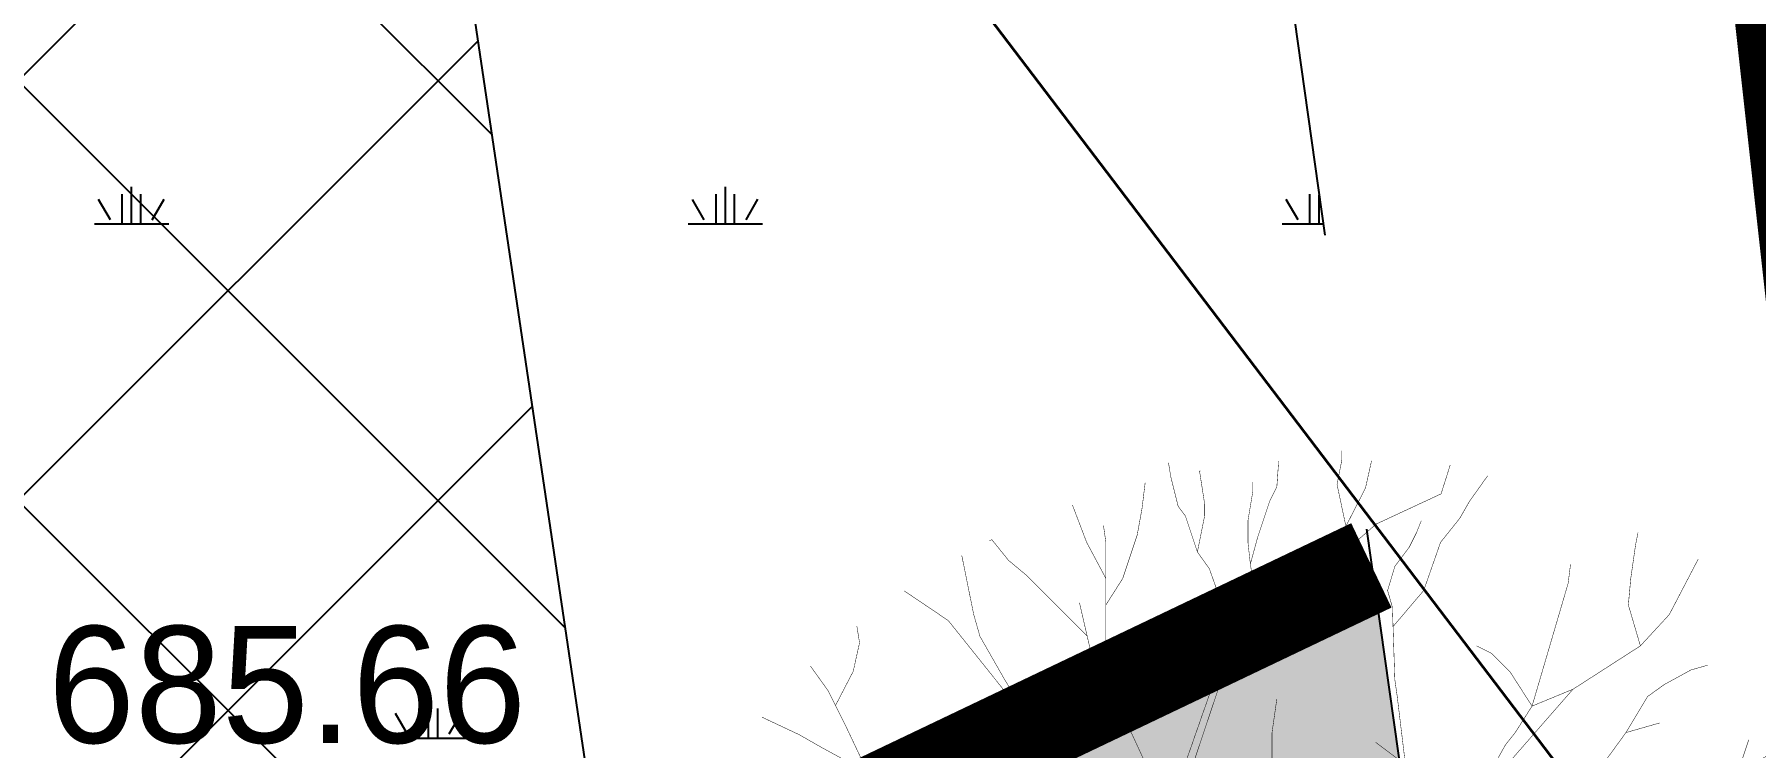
# Model space of a CAD drawing. Extents: x 350769 to 354978, y 6304672 to 6307963.
# Drawn here: x 352708.781 to 352710.622, y 6306040.878 to 6306041.641 of the extents above; entities that cross this region are included whole.
import ezdxf
from ezdxf import colors
from ezdxf.entities.mleader import LeaderData, LeaderLine
from ezdxf.math import Vec2, Vec3

# ---------------------------------------------------------------- set-up
doc = ezdxf.new("R2010")
doc.units = 0
for name, pattern in [('1-1', [2, 1, -1]), ('CONTINUOS', [0]), ('DASHED', [19.049999999999997, 12.7, -6.35]), ('HIDDEN', [9.524999999999999, 6.35, -3.175])]:
    doc.linetypes.add(name, pattern=pattern)
doc.layers.get('0').update_dxf_attribs({"linetype": 'CONTINUOUS'})
for name, color, linetype in [('00-S2_ALL AREA APORTANTES', 150, 'CONTINUOUS'), ('00_Demarc_Proyectado', 150, 'CONTINUOUS'), ('00_Demarcacion Proyectada', 150, 'CONTINUOUS'), ('01_Dem Ext_Vereda HC', 1, 'CONTINUOUS'), ('03_Pav ext_HCV', 34, 'CONTINUOUS'), ('03_S2_Pav ext_Borde vereda', 7, 'CONTINUOUS'), ('03_S3_Pav ext_Cota', 2, 'CONTINUOUS'), ('1-ARBOLES COPA', 3, 'CONTINUOUS'), ('2-ACHURADO PAVIMENTO HORMIGON 3', 8, 'CONTINUOUS'), ('LE_proyección abajo', 4, 'HIDDEN'), ('Lot_ARBOL', 252, 'CONTINUOUS'), ('Lot_ET1_ 8-DEM EXT DEMARCACION CICLOVIA', 210, 'CONTINUOUS'), ('V-NODE-TEXT DIC 2012', 31, 'CONTINUOUS')]:
    doc.layers.add(name, color=color, linetype=linetype)
doc.layers.add('0_ASD_TOPOGRAFIA_ELEMENTOS', color=7, linetype='CONTINUOS', lineweight=5, true_color=0xbdbdbd)
doc.styles.add('ROMANS', font='romans.shx', dxfattribs={"width": 0.65})

# ---------------------------------------------------------------- blocks, each defined once
blk = doc.blocks.new('Lot_Arbol-Existente')
at = {"const_width": 0.001}
for points in [[(-0.1955118868893351, 1.349056812529852), (-0.2133289901942135, 1.417583720541643), (-0.2472340806564262, 1.478581794343427), (-0.2540150891235271, 1.512469617012584), (-0.2472340806564262, 1.546357422175333), (-0.2268910311919399, 1.587022798874386), (-0.2286092548686156, 1.627573649325086)], [(0.211671968951805, 0.9194971867818822), (0.1867509906307987, 0.9973747929702768), (0.1392838832346115, 1.065150438309047), (0.1257218422368851, 1.1058158150081), (0.07825473484081158, 1.207479265509392), (0.02400659491399892, 1.295587590444029), (-0.02346053654582647, 1.343030521172977), (-0.0641466354751401, 1.404028594974989), (-0.09127069340661365, 1.458249097240696), (-0.1455188333334263, 1.526024742579011), (-0.1540232859114212, 1.635364195226202)], [(-0.03179953103017397, 1.355532643872721), (0.02400659491399892, 1.465026668776773), (0.05113065284569984, 1.546357422175333), (0.05113065284569984, 1.60735549597689), (0.05072531944847469, 1.639039569650777), (0.05072531944847469, 1.639039569650777)], [(0.2888871749830741, 1.207853578948061), (0.2342181220905104, 1.349808092709509), (0.2274370895597713, 1.41080616651152), (0.2003130316282977, 1.492136919909854), (0.1664079411661987, 1.526024742579011), (0.1257218422368851, 1.600577924440813), (0.111654218360286, 1.635141748210344)], [(0.2172666066581996, 1.441302084154358), (0.2613421800220976, 1.505692045476053), (0.3020282789514113, 1.553134993711637), (0.3338471162153382, 1.601131367505559), (0.3259162107709699, 1.589168180445085)], [(0.2937618723484547, 1.035832540454066), (0.3020282789514113, 1.119370940574299), (0.2884662620172094, 1.200701693972633), (0.2952472704840829, 1.315920270040351), (0.329152360946523, 1.444693971674269), (0.3562764188782239, 1.492136919909854), (0.3766194683425965, 1.539579868145438), (0.3775464195591667, 1.590671980942716)], [(0.002993332574078522, 0.02840653275893601), (-0.07251775118004389, 0.1793518062722796), (-0.1791216638526976, 0.4057697077896592), (-0.2413072494989592, 0.5300775656778569), (-0.2679582216514973, 0.7342976354291295), (-0.2901673851645228, 0.9917925014181037), (-0.2990510265063904, 1.071704713281633), (-0.4545150507809694, 1.351397411036487), (-0.5078169950852498, 1.431309605392926), (-0.5167006604905282, 1.533419649022107), (-0.4811660229332801, 1.573375746200327)], [(0.3044704462522532, 1.35095048138237), (0.4037435503374809, 1.390473469408562), (0.4037435503374809, 1.390473469408562), (0.4715537071987228, 1.465026668776773), (0.5122398061279227, 1.471804222806895), (0.5122398061279227, 1.471804222806895), (0.5529259050572364, 1.492136919909854), (0.592589044495412, 1.519771912238411)], [(-0.02254061811936481, 0.01562637144161272), (-0.1490933020016882, 0.26860285640646), (-0.2615846059741216, 0.5356335973438036), (-0.2897074139197002, 0.7886100823086508), (-0.3178302459286897, 1.0696950792194), (-0.4584443578468154, 1.336725820156971), (-0.6974883457015721, 1.491322565831751)], [(-0.3058045502064033, 0.9494994088868225), (-0.2268910311919399, 1.024485044103358), (-0.2133289901942135, 1.248144642208217), (-0.1929859407296135, 1.363363218275708), (-0.1590808743309253, 1.444693971674269), (-0.1455188333334263, 1.478581794343427)], [(0.5346678513807319, 1.001023276501883), (0.5800499870521207, 1.099038243471568), (0.6071740449839353, 1.173591442840006), (0.6478601439131353, 1.295587590444029), (0.6953272753726196, 1.336252967143082), (0.7088892923069352, 1.404028594974989), (0.7421956015356272, 1.449508104387405)], [(-0.8439635717239753, 0.9702645418376505), (-0.8439635717239753, 1.017707490073462), (-0.8575256127217017, 1.051595312742847), (-0.8643066211885753, 1.078705563875246), (-0.8846496706532889, 1.139703620170621), (-0.9049927201175478, 1.207479265509392), (-0.9388978105798742, 1.302365144473924), (-0.9672078718012926, 1.337913061062864)], [(-0.763633560537869, 1.124584312140996), (-0.7964964643275607, 1.200701693972633), (-0.8100584812616489, 1.221034391075364), (-0.823620522259148, 1.248144642208217), (-0.8439635717239753, 1.309142716010228), (-0.8643066211885753, 1.349808092709509), (-0.8643066211885753, 1.349808092709509)], [(-0.3831619924715142, 1.193762176384325), (-0.5252557887571356, 1.193924139942965), (-0.565941887686563, 1.23458951664179), (-0.6676571350094491, 1.268477321804539), (-0.7015622254717755, 1.288810018907498)], [(0.1418947103894652, 0.6793458611666665), (0.3155903199487966, 0.8076030350412111), (0.4783347156657101, 0.9634869878077552), (0.6003930365168344, 1.044817741206089), (0.654641176443647, 1.126148494604422), (0.715670324837447, 1.207479265509392), (0.7699184647641459, 1.248144642208217)], [(0.6978310462872059, 0.5939935033891288), (0.7427943827690342, 0.7059395845401468), (0.8173855721603331, 0.9838196674040773), (0.8512906626224321, 1.07192799233917), (0.8851957290213477, 1.166813888809884), (0.8987577700189604, 1.23458951664179)], [(0.8511690531524891, 0.7893944697668758), (0.8784147205542467, 0.8686010913365863), (0.9123198110164594, 0.9431542907050243), (0.9462249014782174, 1.031262615639889), (0.986911000407872, 1.1058158150081), (1.014035058339573, 1.153258745737276), (1.052239749863588, 1.234513351569831), (1.048880878701652, 1.227369628079032)], [(-0.6771002580575214, 0.7110603853575412), (-0.7157152401935036, 0.7232483802531533), (-0.7422483244008617, 0.83471328617361), (-0.75581034133495, 0.9160440395723981), (-0.8439635717239753, 0.9702645418376505), (-0.9253357695824889, 1.010929918536931), (-1.0473940904335, 1.078705563875246), (-1.108423238827299, 1.173591442840006), (-1.108423238827299, 1.173591442840006), (-1.131677734767322, 1.203335580887369)], [(-0.2929811000193467, 0.8213302595247569), (-0.369292377444026, 0.8143805890711064), (-0.4235405173708386, 0.8753786628731177), (-0.471007648830664, 0.9431542907050243), (-0.5455988382217356, 0.9973747929702768), (-0.6269710360801355, 1.058372866772743), (-0.6812191760070618, 1.1058158150081), (-0.7219052749362618, 1.119370940574299), (-0.7761534148630744, 1.126148494604422), (-0.8812601981126136, 1.129540382981986), (-0.9728029010419732, 1.153258745737276)], [(0.09074902653458139, 0.7872141133070727), (0.1664079411661987, 0.8686010913365863), (0.274904221019824, 0.9905972389406088), (0.308809311481582, 1.07192799233917), (0.3630574273452112, 1.132926066140953), (0.3766194683425965, 1.160036317273807)], [(0.9376605850122814, 1.00900673701608), (1.027597099336845, 1.051595312742847), (1.108969297195358, 1.092260689441673), (1.160778540082788, 1.129445961662441)], [(1.027597099336845, 1.051595312742847), (1.076430364215184, 1.075999509310805), (1.149655396124672, 1.038040169669785), (1.210684544518472, 1.024485044103358), (1.246804399314897, 1.030319200056738), (1.23605207783578, 1.028582462167378)], [(-1.052626344870077, 0.8330379876342704), (-1.094861197829573, 0.8618235373066909), (-1.149109337756386, 0.9499318622413284), (-1.176233395688087, 0.9702645418376505), (-1.2169194946174, 0.9973747929702768), (-1.290624172235994, 1.031895238182642)], [(1.04131684061656, 0.6613337535177379), (1.258151675978183, 0.83471328617361), (1.321533340730866, 0.9290285297863647), (1.32165760402313, 0.9288456492254227)], [(-0.2542119007041492, 0.5181323427457301), (-0.3353873110453378, 0.5297229346706445), (-0.4438835668353249, 0.563610739833166), (-0.5184747562267376, 0.617831259605282), (-0.5727228961534365, 0.6584966363045623), (-0.6608761265424619, 0.7059395845401468), (-0.7897154317971626, 0.7466049612391998), (-0.9185547611152742, 0.8076030350412111), (-1.013488999971173, 0.8279357146375332), (-1.169452387220872, 0.8482684117402641), (-1.325415774470912, 0.8889337884395445), (-1.375625986985369, 0.9156254238237125)], [(-0.05102854095741804, 0.1363952685906042), (0.0172255864466706, 0.2857306569694629), (0.07147370231007244, 0.4822799864348326), (0.1460648917015988, 0.6720517618709891), (0.09181675177489979, 0.766937640835522), (0.08503574330779884, 0.8957113424694398)], [(0.3209002407515982, 0.253314671705084), (0.3562764188782239, 0.3128409081020891), (0.4444296492670219, 0.441614609736007), (0.5393638881229208, 0.5026126835380182), (0.6207360859813207, 0.5500556142669666), (0.6953272753726196, 0.5907210084726557), (0.7834804816982341, 0.7059395845401468), (0.8309476131579459, 0.766937640835522), (0.8919767615516321, 0.83471328617361), (0.9462249014782174, 0.8889337884395445)], [(0.6986954857846968, 0.5961457149842317), (0.7834804816982341, 0.6110536880687505), (0.8648526795564067, 0.617831259605282), (0.9394438689480467, 0.6313863851719361), (1.054721157268659, 0.6652741903344577), (1.129312346659844, 0.7127171385700422), (1.22424658551563, 0.766937640835522), (1.271713716975682, 0.7804927664019488), (1.39744200009261, 0.8058716964540054)], [(-0.8418941646982603, 0.7713086151406969), (-1.020270008438274, 0.7398273897028957), (-1.020270008438274, 0.7398273897028957), (-1.135547296759114, 0.7194947101065736), (-1.244043576612512, 0.726272264136469), (-1.305072725006085, 0.733049835672773), (-1.393225931331585, 0.733049835672773), (-1.427131021793798, 0.7398273897028957), (-1.474058923262874, 0.7463335080988145)], [(1.225490133904714, 0.53788660449095), (1.27849472544267, 0.5907210084726557), (1.353085914834082, 0.6652741903344577), (1.386990981232771, 0.7059395845401468), (1.431326139217617, 0.7416496228863707), (1.428605281543128, 0.7470728066780339)], [(-1.204359099495036, 0.7237932511400231), (-1.264386626076771, 0.6991620130036154), (-1.345758823935284, 0.6720517618709891), (-1.427131021793798, 0.6517190647682582), (-1.517533620335598, 0.6526775727220411), (-1.549189342645036, 0.6381639392016041)], [(-0.4769506887646457, 0.5876473124233144), (-0.5591608551560512, 0.5771658829064563), (-0.7015622254717755, 0.5703883113699248), (-0.7015622254717755, 0.5703883113699248), (-0.8846496706532889, 0.5500556142669666), (-0.9117737526480596, 0.563610739833166), (-1.020270008438274, 0.5500556142669666), (-1.142328305225988, 0.5365004887005398), (-1.305072725006085, 0.4890575579715915), (-1.305072725006085, 0.4890575579715915), (-1.427131021793798, 0.5093902375679136), (-1.53562730164731, 0.5093902375679136)], [(0.8632888735777442, 0.3592199283032187), (0.9465139987599969, 0.4101698668071094), (1.013483116909129, 0.4410629420508485), (1.12166399822172, 0.4977002641708168), (1.162875761385408, 0.5234444935406373), (1.296813973620146, 0.554337568784149)], [(1.348328683590694, 0.4977002641708168), (1.425600748546344, 0.5388910311626205), (1.505312823877262, 0.5692527522321598)], [(-1.108836299300492, 0.5402199273439692), (-1.170969908233133, 0.5281509453534454), (-1.188932759135355, 0.5229144506572538), (-1.223700527147798, 0.4755024324049373), (-1.264386626076771, 0.441614609736007), (-1.332196782937899, 0.414504358602926), (-1.380314250095807, 0.3838154380587184), (-1.427131021793798, 0.3602838563376736), (-1.467817120723225, 0.3196184621319844)], [(-1.381506530797651, 0.3840321059356029), (-1.447474071258284, 0.4280594841695802), (-1.494941202718337, 0.4551697353022064), (-1.51528425218271, 0.4755024324049373), (-1.542408310114411, 0.4822799864348326), (-1.575880189845861, 0.4930931081228209)], [(1.091245638475812, 0.4817749507660665), (1.183481630935717, 0.4977002641708168), (1.353480144962418, 0.4977002641708168), (1.425600748546344, 0.4977002641708168), (1.461661026275351, 0.5028491100449628)], [(1.291662512248422, 0.4977002641708168), (1.348328683590694, 0.4616583430531591), (1.441055156724929, 0.4307652503030113), (1.497721328067428, 0.4204675585549467), (1.553008407569791, 0.4137263304694443)], [(-0.2059762502179865, -0.004213197504213895), (-0.3625113689770387, 0.05529350483425333), (-0.4913506982950366, 0.08240375596687954), (-0.6947811929412637, 0.1162915786362646), (-0.769372382332449, 0.1162915786362646), (-0.8778686621859606, 0.1298467042029188), (-0.9388978105798742, 0.1366242582323594), (-0.9660218685116888, 0.1705120809017444), (-1.027051016905489, 0.2315101547037557), (-1.155890346223373, 0.2925082109993582), (-1.264386626076771, 0.3467287307712468), (-1.325415774470912, 0.3738389819041004), (-1.400006963861983, 0.3873941074705272), (-1.53562730164731, 0.3873941074705272), (-1.598225250068708, 0.4131892600098581)], [(0.002993332574078522, 0.02840653275893601), (0.1876314932634386, 0.1201138100825574), (0.3234095423504186, 0.2558226950886819), (0.5788015555503989, 0.3624511022355819), (0.8632888735777442, 0.3592199283032187), (1.241527691949045, 0.2267422172296847), (1.383771350962434, 0.02317888972038418), (1.542179046823662, -0.0576002134994269), (1.60036965647771, -0.07052487421606202)], [(0.02525976815331887, 0.002912693252710596), (0.2037955541741212, 0.1071891493661496), (0.3331079692717367, 0.2396668604396837), (0.572335921560807, 0.3462952850929923), (0.8471248126668343, 0.3462952850929923), (1.231829265027841, 0.2170487129387766), (1.374072924041343, 0.02317888972038418), (1.46459160739073, -0.08021836100078872), (1.529247826970959, -0.2191584024326403), (1.590671205493322, -0.238545393507593)], [(1.234475662624845, 0.229212182388892), (1.368934577204413, 0.2762998565779071), (1.404994854932852, 0.3020440859477276), (1.48226691988873, 0.3277883328239568), (1.502872789438925, 0.34323487044594), (1.565848430338974, 0.3589316881273135), (1.595599262573273, 0.3638302539416145)], [(1.404994854932852, 0.3020440859477276), (1.48226691988873, 0.2865975483257444), (1.508024250810649, 0.2865975483257444), (1.577908429458034, 0.2974084784618753), (1.578215881759775, 0.2956566159195972)], [(0.4829925232955929, 0.1392771750413431), (0.5859111011563982, 0.1784717849727713), (0.6889404970339683, 0.1990671684689005), (0.7713640233616843, 0.2145137060906563), (0.8589390110605564, 0.219662551964575)], [(0.6889404970339683, 0.1990671684689005), (0.8434846028821994, 0.157876383970688), (0.925908129209688, 0.1424298463487048), (1.018634602344036, 0.1424298463487048), (1.090755181864779, 0.1321321546008676)], [(1.280404341182816, 0.1711062744025185), (1.312268405861914, 0.1784717849727713), (1.379237499947635, 0.1887694767210633), (1.425600748546344, 0.1939183225945271), (1.47196397308187, 0.1939183225945271), (1.533781605795866, 0.1836206308469173), (1.554387499409358, 0.1836206308469173)], [(1.379237499947635, 0.1887694767210633), (1.435903671289907, 0.17332293909908), (1.513175736245785, 0.1475786922228508), (1.544084552602726, 0.1321321546008676), (1.598616516627885, 0.1282667469110947)], [(-0.8559865728806244, 0.01935774212597607), (-0.9108234662536461, 0.03970971554190328), (-0.9272086213733246, 0.05335706582764033), (-0.9545171971971058, 0.06700439860696861), (-0.9982109522035216, 0.07792226132937685), (-1.033712093555323, 0.09156961161534127), (-1.061020693442515, 0.1079464144520443), (-1.172985900039976, 0.1679947031905158)], [(0.259795885744893, 0.1645602512842288), (0.354094930352403, 0.17332293909908), (0.4262155098730318, 0.1424298463487048), (0.5189419830073803, 0.1372810004745588), (0.6013655093347552, 0.1475786922228508), (0.6786375502273359, 0.1475786922228508)], [(-0.9329429231652284, 0.1359629419230259), (-1.094861197829573, 0.1230691326661599), (-1.223700527147798, 0.1366242582323594), (-1.311853733473185, 0.1162915786362646), (-1.447474071258284, 0.08240375596687954), (-1.481379161720611, 0.08918130999700224), (-1.569532392109295, 0.08918130999700224), (-1.664466606902124, 0.09595888153330634), (-1.664466606902124, 0.09595888153330634)], [(-1.223700527147798, 0.1366242582323594), (-1.230481535615013, 0.08240375596687954), (-1.271167634544099, 0.06207105886414865), (-1.311853733473185, 0.02818325370139974), (-1.386444922864712, -0.01925969453418475), (-1.406787972329312, -0.03959239163691564), (-1.454255103788796, -0.1344782706014485), (-1.501722211185211, -0.1819212188370329), (-1.562751359579124, -0.2090314699701139), (-1.650904589968036, -0.256474418205471)], [(-1.434709055640724, 0.08559338513828152), (-1.562751359579124, 0.007850556598896219), (-1.647362166231346, -0.01253826099400612), (-1.644288509056537, -0.01179759632077548)], [(-0.5584284968381326, 0.09357769793678017), (-0.5862849371511629, 0.06884863040068012), (-0.6337520445472364, 0.04851593329772186), (-0.7083432339386491, 0.02140568216532301), (-0.73546729187035, 0.007850556598896219), (-0.8439635717239753, -0.02603726607048884), (-0.8439635717239753, -0.02603726607048884)], [(-0.5336269142617311, -0.04020188797539959), (-0.5640044257573891, -0.01760910313964814), (-0.6213524566439901, 0.01787397259067802), (-0.6466766989366306, 0.04381845321790934), (-0.6615930279955364, 0.03839709675389713), (-0.6950856426502696, 0.06700439860696861), (-0.7278559528893993, 0.07519280877863821)], [(0.7971213783466737, -0.07897054373756873), (0.8177272478969826, -0.001737855628334728), (0.8434846028821994, 0.01885752786733974), (0.9207566678380772, 0.05489946649186095), (0.9619684310018783, 0.07549484998730804)], [(-0.6666340867598137, 0.03656491831338826), (-0.7305868080654818, 0.03425079293378985), (-0.8179742699519466, 0.02606238276234762), (-0.8643988801343312, 0.01787397259067802), (-0.9490554868449408, -0.001232300302945077), (-0.9599789316123406, -0.006691222911058503), (-1.047366393498805, -0.01487963308250073), (-1.153869889744215, -0.03944484609064602)], [(-0.02254061811936481, 0.01562637144161272), (-0.5319973814304149, -0.03947416963023898), (-0.8124108196877842, -0.1647014736599886), (-0.9138369697293456, -0.3137815950040022), (-1.051060553350453, -0.5284569683390146), (-1.253912853433576, -0.689463507093933), (-1.41500142485927, -0.8206540110757032)], [(0.02525976815331887, 0.002912693252710596), (0.1062213475238423, -0.02949828982468716), (0.1988184707416849, -0.07136612833119216), (0.2640929529571849, -0.1037318784572108)], [(0.1325402453381912, -0.0636429668998062), (0.2150052326825289, -0.006886701502480719), (0.2716714040250281, 0.008559836119502506), (0.3643978771591492, 0.02400637374148573), (0.4159125871298102, 0.02915521961517697), (0.436518456679778, 0.02915521961517697)], [(0.2716714040250281, 0.008559836119502506), (0.4004581789512258, 0.003410990245356516), (0.4983360893937743, -0.01203554737617196), (0.5292449298140127, -0.01203554737617196)], [(1.459837851839893, -0.01561078961003659), (1.549236013974223, 0.003410990245356516), (1.602367755393743, -0.006980871094583563), (1.62135661755849, -0.006886701502480719)], [(0.01762193415152069, -0.02359086007777478), (-0.2764302591143633, -0.03785796117995233), (-0.5133849211358665, -0.06068532994595444), (-0.7903078237461614, -0.1748221912828285), (-1.041536874594499, -0.5457669774978058), (-1.232813540496295, -0.6969983087030869), (-1.261362294087007, -0.8282557053676101), (-1.227103784965379, -0.9138583469934929), (-1.261362294087007, -1.03370204176872)], [(0.01762193415152069, -0.02359086007777478), (-0.4237770602604769, -0.4136455780637789), (-0.4340800070673367, -0.5629621259149644), (-0.5010491252163547, -0.784362516001238), (-0.6452902842577259, -1.098442166832001), (-0.6916535087933653, -1.211716793565529), (-0.7740770351207402, -1.268354098178861), (-0.7946829287342325, -1.324991402792421), (-0.8410461532695308, -1.391926416660453)], [(0.01762193415152069, -0.02359086007777478), (-0.2486270848620507, -0.1922451704708692)], [(0.01762193415152069, -0.02359086007777478), (-0.06317416265699194, -0.1922451704708692), (-0.09408297901393325, -0.2025428622189338), (-0.1868094280848709, -0.2385847833363641), (-0.1868094280848709, -0.2385847833363641), (-0.2383241380553045, -0.2952221054565598)], [(0.01762193415152069, -0.02359086007777478), (-0.0528712158501321, -0.4393898074338267), (-0.0322653222366398, -0.743171749009889), (0.03985525728387529, -0.907934834482603), (0.117127298176456, -1.067549074081626), (0.1789449549539768, -1.185972546688845), (0.1892478776973121, -1.283800635800844), (0.1995508245039446, -1.381628724912389), (0.1995508245039446, -1.47945679651707), (0.1634905467753924, -1.603029114998662)], [(0.01762193415152069, -0.02359086007777478), (0.2356111262960212, -0.09956592723347057), (0.4468214034867515, -0.1304590199838458), (0.6528802193051888, -0.176798632848886), (0.8640904964956917, -0.2849244137087226), (1.111361051414974, -0.5011759579213049), (1.204087524549323, -0.6453436598983444), (1.271056642698341, -0.7071298278922313), (1.389540446754268, -0.7689159783794821)], [(-0.3490949622449762, -0.04485822005017326), (-0.4167595089037377, -0.09381289390239544), (-0.4642266162999249, -0.1412558421382073), (-0.5049127152293522, -0.1615885217345294), (-0.6134089950827502, -0.2361417211027401), (-0.5930659456183776, -0.2632519722353663), (-0.5930659456183776, -0.2903622233684473), (-0.6066279866156492, -0.3242500460373776), (-0.6676571350094491, -0.3784705483028574), (-0.71512424240575, -0.4259134965386693), (-0.7490293328680764, -0.4530237476712955)], [(0.4468214034867515, -0.1304590199838458), (0.5807596157213766, -0.07897054373756873), (0.6992434438406008, -0.06867285198950412), (0.7971213783466737, -0.07897054373756873), (0.8589390110605564, -0.07382169786387749), (0.910453721031331, -0.06867285198950412)], [(-0.8011136142728219, -0.1596563567570684), (-0.8982117116506743, -0.1751436473007288), (-0.9592408600444742, -0.1615885217345294), (-1.067737139897872, -0.1480333961681026), (-1.067737139897872, -0.1480333961681026), (-1.169452387220872, -0.1344782706014485), (-1.237262544081887, -0.1073680194688222), (-1.379663914397497, -0.0870353223656366), (-1.501722211185211, -0.08025776833596865), (-1.64330667098136, -0.1025079234038913), (-1.64438620161468, -0.08662436461895595)], [(0.2356111262960212, -0.09956592723347057), (0.2974287590099038, -0.1665009411017309), (0.3025802444451529, -0.2591801843389021), (0.3489434689807922, -0.2849244137087226), (0.3798522853376198, -0.3364128724481361), (0.4107611016945611, -0.3981990404422504)], [(0.6528802193051888, -0.176798632848886), (0.8640904964956917, -0.187096324597178), (0.9207566678380772, -0.1613520952271301), (0.9516654841951322, -0.140756711731683), (0.9671198923736029, -0.1201613282357812), (0.9980287087305442, -0.07897054373756873)], [(0.9480979534203016, -0.1431338543434322), (1.095906643236503, -0.1253101741096998), (1.131966945028466, -0.1201613282357812), (1.286511050876697, -0.1150124823618626), (1.322571328605477, -0.1047147731071618), (1.374086038575911, -0.1201613282357812), (1.415297801739712, -0.1510544034797476), (1.446206618096653, -0.1665009411017309), (1.47196397308187, -0.176798632848886)], [(-1.128588796368149, -0.1399239743645921), (-1.176233395688087, -0.1615885217345294), (-1.325415774470912, -0.2225865955363133), (-1.366101873399884, -0.2225865955363133), (-1.406787972329312, -0.2429192751326354), (-1.494941202718337, -0.3039173489348741), (-1.494941202718337, -0.3039173489348741), (-1.611304232184466, -0.3259413207529178), (-1.611603457767842, -0.3245465277975654)], [(0.4468214034867515, -0.1304590199838458), (0.4828816812153036, -0.212840553966771), (0.5240934443789911, -0.2797755678345766), (0.5756081543495384, -0.4033478863159417), (0.5034875748287959, -0.5166224955428333), (0.4777302198435791, -0.568110971788883), (0.4777302198435791, -0.6401948140241984), (0.4880331666504389, -0.6865344443965569)], [(1.245344981199196, -0.1163839856415052), (1.322571328605477, -0.1819474787232593), (1.425600748546344, -0.2179893998406897), (1.477115434453708, -0.2591801843389021), (1.513175736245785, -0.2797755678345766), (1.567776909607005, -0.3186317185643475)], [(-0.902836926605687, -0.17411634524683), (-0.9490554868449408, -0.200483439412892), (-0.9736332074927532, -0.227778104971776), (-0.984556652260153, -0.2523433179799213), (-0.9954800729640283, -0.2687201208166243), (-0.9954800729640283, -0.282367471102134), (-1.011865228083707, -0.2987442739390644)], [(-1.313796329782576, -0.2178356071792678), (-1.325415774470912, -0.2903622233684473), (-1.379663914397497, -0.3310276000672729), (-1.461036112256011, -0.3852481198393889), (-1.508503219652425, -0.4259134965386693), (-1.576645755136042, -0.4593426094686492)], [(-0.5978697792852472, -0.2254639517361738), (-0.6744381434765501, -0.2768070978017931), (-0.7219052749362618, -0.2971397949047514), (-0.7897154317971626, -0.3445827256336997), (-0.8371825632567607, -0.3716929942729621), (-0.8643066211885753, -0.3784705483028574), (-0.9346296237802107, -0.3879162545654253)], [(-0.01608155307644665, -0.2223885377413808), (0.07076407364093029, -0.2952221054565598), (0.1583390613403708, -0.3827525028204946), (0.1943993631324474, -0.4393898074338267), (0.2150052326825289, -0.5063248037949961), (0.2459140490394702, -0.5835575094108663), (0.2819743508315469, -0.6401948140241984), (0.3077317058168774, -0.6968321361443941), (0.354094930352403, -0.7998090711298573), (0.4004581789512258, -0.8770417592390913)], [(1.075300773686536, -0.4136455780637789), (1.018634602344036, -0.3776036394397124), (0.9928772473588197, -0.357008255944038), (0.8640904964956917, -0.2849244137087226), (0.9928772473588197, -0.357008255944038), (0.8640904964956917, -0.2849244137087226)], [(0.8640904964956917, -0.2849244137087226), (0.9156051824030556, -0.449687499181664), (0.9207566678380772, -0.4754317285514844), (0.9362110760166615, -0.537217896545144), (0.9619684310018783, -0.5732598176628017), (1.018634602344036, -0.614450584654378), (1.039240471894345, -0.6865344443965569)], [(1.075300773686536, -0.4136455780637789), (1.147421353207051, -0.3673059476921026), (1.188633116370625, -0.3261151807002989), (1.204087524549323, -0.2952221054565598), (1.204087524549323, -0.2952221054565598)], [(0.5756081543495384, -0.4033478863159417), (0.5756081543495384, -0.4033478863159417), (0.611668456141615, -0.4702828826773384), (0.6322743256918102, -0.5114736496689147), (0.658031680677027, -0.5578132800410458), (0.6683346274835458, -0.6041528929065407), (0.6734860888556113, -0.665939060900655), (0.6837890356622438, -0.6916832902702481)], [(-0.9888359508181566, -0.4311115308657918), (-1.10164220629656, -0.4326910505683372), (-1.169452387220872, -0.4123583709720151), (-1.169452387220872, -0.4123583709720151), (-1.264386626076771, -0.4259134965386693), (-1.359320864932897, -0.4259134965386693), (-1.447474071258284, -0.4259134965386693), (-1.505154563212841, -0.4230446809942805), (-1.623780507972697, -0.4191359250019104)], [(-1.251095555147458, -0.4240157393378468), (-1.305072725006085, -0.4259134965386693), (-1.366101873399884, -0.4801339988039217), (-1.366101873399884, -0.4801339988039217), (-1.481379161720611, -0.541132072605933), (-1.481379161720611, -0.541132072605933), (-1.540386377431901, -0.5648756187922572)], [(-0.4237770602604769, -0.4136455780637789), (-0.5680182433653727, -0.449687499181664), (-0.7534711655706587, -0.537217896545144), (-0.8925608632403055, -0.743171749009889), (-0.9286211409689713, -0.7534694407577263), (-0.9749843895677941, -0.7792136701275467), (-1.078013785445364, -0.8409998381212063)], [(-0.0528712158501321, -0.4393898074338267), (-0.08378003220707342, -0.5629621259149644), (-0.09408297901393325, -0.6710879067745736), (-0.09408297901393325, -0.789511361875384), (-0.08378003220707342, -0.9439767731071242), (-0.08378003220707342, -1.046953690586179), (-0.1868094280848709, -1.108739858579838), (-0.2125667830698603, -1.175674854941008), (-0.2280211912484447, -1.222014485313366), (-0.2331726766836937, -1.278651789926698), (-0.2486270848620507, -1.345586786287868), (-0.2589300316687968, -1.417670646030047), (-0.2846873625908302, -1.47945679651707), (-0.3001417707693008, -1.525796426889428), (-0.3155962030110686, -1.572136039754923)], [(1.111361051414974, -0.5011759579213049), (1.075300773686536, -0.4136455780637789), (1.338025736784061, -0.4908782661732403), (1.379237499947635, -0.4960271120469315)], [(-0.08378003220707342, -0.5629621259149644), (-0.1404462035493452, -0.568110971788883), (-0.1971123748915034, -0.5526644341671272), (-0.2177182685051093, -0.5166224955428333), (-0.2692329544123595, -0.4702828826773384), (-0.3104447175759333, -0.4445386533077453), (-0.3104447175759333, -0.4445386533077453)], [(-1.041536874594499, -0.5457669774978058), (-0.9904387977463784, -0.6453436598983444), (-1.0007417204896, -0.7225763655139872), (-0.9749843895677941, -0.7792136701275467), (-0.9955902591179893, -0.8461486839955796), (-0.9749843895677941, -0.8976371427347658), (-0.9749843895677941, -0.9594233107286527)], [(0.6405403224898691, -0.5263448674822939), (0.6889404970339683, -0.5526644341671272), (0.807424325153761, -0.6247482764024426), (0.8640904964956917, -0.6710879067745736), (0.9001507742246986, -0.7174275196400686), (0.879544904674276, -0.7792136701275467), (0.9053022596596065, -0.8152556087516132), (0.9568169455666293, -0.8615952216171081), (1.003180170102269, -0.8770417592390913)], [(-0.4340800070673367, -0.5629621259149644), (-0.5371094029449068, -0.619599430528524), (-0.578321166108708, -0.6350459681505072), (-0.5989270597224277, -0.6350459681505072), (-0.6607446924363103, -0.6710879067745736), (-0.6865020474215271, -0.743171749009889), (-0.6865020474215271, -0.789511361875384), (-0.7019564555999978, -0.8461486839955796), (-0.7689255737490157, -0.8770417592390913), (-0.8410461532695308, -0.913083680356749), (-0.8822579164335593, -0.9388279272329783)], [(-0.08378003220707342, -0.5629621259149644), (-0.09408297901393325, -0.6710879067745736), (-0.1249917953709883, -0.7689159783794821), (-0.1559006117279296, -0.8152556087516132), (-0.181657966712919, -0.8667440674912541), (-0.2228697298768338, -0.9182325262304403), (-0.2692329544123595, -0.9542744648549615), (-0.3001417707693008, -0.974869848350636)], [(-1.147088786932841, -0.6046758404227148), (-1.230481535615013, -0.6156852719743711), (-1.291510684008585, -0.6089077004378396), (-1.332196782937899, -0.6021301464079443), (-1.386444922864712, -0.6021301464079443), (-1.413568980796526, -0.6021301464079443), (-1.467817120723225, -0.6089077004378396), (-1.519634980349792, -0.6164707574130261)], [(1.018634602344036, -0.614450584654378), (1.095906643236503, -0.6607902150267364), (1.12166399822172, -0.6968321361443941), (1.152572814578662, -0.7534694407577263), (1.162875761385408, -0.789511361875384)], [(1.204087524549323, -0.6453436598983444), (1.291662512248422, -0.619599430528524), (1.348328683590694, -0.6247482764024426), (1.420449263111209, -0.6350459681505072), (1.446206618096653, -0.6401948140241984)], [(-0.9904387977463784, -0.6453436598983444), (-0.933772626403993, -0.6710879067745736), (-0.8925608632403055, -0.743171749009889)], [(0.6837890356622438, -0.6916832902702481), (0.7198493133910233, -0.7998090711298573), (0.7301522601975421, -0.8821906051127826), (0.7559096151829863, -0.9491256189808155), (0.7610610765545971, -1.01606061534244), (0.7713640233616843, -1.067549074081626), (0.807424325153761, -1.098442166832001), (0.8383331415107023, -1.134484087949659), (0.8692419578676436, -1.175674854941008)], [(0.3107183764788033, -0.7034658031002436), (0.3695493385308737, -0.7689159783794821), (0.4313669953081671, -0.8307021463735964), (0.4622758116652221, -0.8667440674912541), (0.5137905216356558, -0.9233813721045863), (0.560153746170954, -0.9954652318465378), (0.5859111011563982, -1.036655998838114), (0.6168199175134532, -1.093293320957855), (0.6528802193051888, -1.149930625571642)], [(-0.0322653222366398, -0.743171749009889), (0.06046112683429783, -0.789511361875384), (0.09652142862637447, -0.8307021463735964), (0.1840964163255876, -0.8873394509869286), (0.2304596408608859, -0.9491256189808155), (0.2768228894599361, -0.974869848350636), (0.3025802444451529, -1.005762923594375), (0.3695493385308737, -1.046953690586179)], [(0.879544904674276, -0.7792136701275467), (0.9161172013444911, -0.8249841007732357), (0.9671198923736029, -0.913083680356749), (0.9877257619235706, -0.9903163859726192), (0.9980287087305442, -1.031507152964195), (1.034089010522507, -1.067549074081626), (1.054694880072702, -1.098442166832001)], [(-0.7019564555999978, -0.8461486839955796), (-0.676199100614781, -0.907934834482603), (-0.6607446924363103, -0.9336790813590596), (-0.6555932310645858, -0.9697210024769447), (-0.6813505860498026, -1.010911769468294), (-0.6658961778714456, -1.031507152964195), (-0.6452902842577259, -1.098442166832001), (-0.6195329292727365, -1.103591012706147)], [(-0.5223663951305753, -0.8307800623924777), (-0.4913506982950366, -0.9071204804047284), (-0.4913506982950366, -0.9816736797729391), (-0.4777886572975376, -1.0630044331715), (-0.4574456078329376, -1.124002506973284), (-0.4371025583683377, -1.212110831908149), (-0.4167595089037377, -1.259553780143506), (-0.403197467906125, -1.293441585306482)], [(-0.7689255737490157, -0.8770417592390913), (-0.8049858514777952, -0.9439767731071242), (-0.820440283719563, -0.9800186942247819), (-0.8513491000765043, -1.021209461216131), (-0.9131667327905006, -1.052102536459643), (-0.9440755491475556, -1.098442166832001), (-0.933772626403993, -1.134484087949659), (-0.9543784959541881, -1.165377163193398)], [(0.727616190046092, -0.8619123921600931), (0.8383331415107023, -0.9182325262304403), (0.9362110760166615, -0.9439767731071242), (0.9770370541716602, -0.9502541203535202), (0.975841506876236, -0.9457730984731825), (1.023786063715647, -0.9336790813590596), (1.111361051414974, -0.9491256189808155), (1.173178708192268, -0.9645721566027987), (1.253010136825765, -0.9912542477416082)], [(-0.2228697298768338, -0.9182325262304403), (-0.2125667830698603, -0.9645721566027987), (-0.2898388480257381, -1.139632933823577)], [(0.2304596408608859, -0.9491256189808155), (0.3025802444451529, -1.052102536459643), (0.2871258122033851, -1.124186396201821), (0.2871258122033851, -1.185972546688845), (0.2819743508315469, -1.247758714683187), (0.2974287590099038, -1.294098327548681)], [(0.5821483889332058, -1.03063872716848), (0.5807596157213766, -1.149930625571642), (0.6219713788849504, -1.242609868809041), (0.637425787063421, -1.294098327548681), (0.6631831420487515, -1.345586786287868), (0.6734860888556113, -1.381628724912389), (0.7000095653742164, -1.439969569079722)], [(-0.08378003220707342, -1.046953690586179), (-0.04771973041499677, -1.124186396201821), (-0.0271138608649153, -1.21686563943922), (0.008946440926933974, -1.263205252304942), (-0.0322653222366398, -1.361033341416487), (-0.06317416265699194, -1.433117183651575), (-0.03741680767177513, -1.505201043393754), (-0.0219623994930771, -1.566987193881005), (-0.01681091405805546, -1.618475652620646)], [(0.7732058343249264, -1.069126965394389), (0.807424325153761, -1.160228317319252), (0.8125757865252581, -1.227163331187057), (0.8383331415107023, -1.263205252304942), (0.8568650071390493, -1.350932831810042)], [(-0.4534447281421308, -1.141330823873204), (-0.4845696657647522, -1.198555706341722), (-0.5989270597224277, -1.335289094540258), (-0.6066801348939634, -1.366285620064218), (-0.6066801348939634, -1.366285620064218)], [(0.2871258122033851, -1.124186396201821), (0.3437919835455432, -1.185972546688845), (0.390155232144366, -1.232312177061203), (0.436518456679778, -1.268354098178861), (0.4622758116652221, -1.324991402792421), (0.4983360893937743, -1.371331033164552), (0.5189419830073803, -1.391926416660453), (0.5395478525574617, -1.412521800155901), (0.5756081543495384, -1.427968337777884)], [(-0.6916535087933653, -1.211716793565529), (-0.6504417456297915, -1.294098327548681), (-0.5989270597224277, -1.335289094540258), (-0.6195329292727365, -1.417670646030047), (-0.6401388228860014, -1.453712567147477), (-0.6504417456297915, -1.494903351645462)], [(-0.2256124179245944, -1.214791842802242), (-0.2879201795858535, -1.286664031276587), (-0.2879201795858535, -1.306996728379318), (-0.3150442615809652, -1.354439659108493), (-0.3421683195125524, -1.388327481777651), (-0.3828544184416387, -1.435770430013235)], [(0.1789449549539768, -1.185972546688845), (0.1428846531620138, -1.263205252304942), (0.106824375433348, -1.309544865170437), (0.07591553501288217, -1.350735649668422), (0.03470377184908102, -1.427968337777884), (0.03470377184908102, -1.489754505771771)], [(-0.7740770351207402, -1.268354098178861), (-0.8616520228199533, -1.27350294405278), (-0.8822579164335593, -1.268354098178861), (-0.9080152714186625, -1.283800635800844), (-0.9389240877756038, -1.309544865170437)], [(0.008946440926933974, -1.263205252304942), (0.07591553501288217, -1.350735649668422), (0.1016728899978716, -1.38677757078608), (0.1325817063548129, -1.448563721273558)], [(0.1995508245039446, -1.381628724912389), (0.2407625876679731, -1.391926416660453), (0.2768228894599361, -1.422819491903965), (0.3386405221739324, -1.494903351645462), (0.390155232144366, -1.536094118637266), (0.4210640485013073, -1.546391810385103)], [(-0.2589300316687968, -1.417670646030047), (-0.2177182685051093, -1.448563721273558), (-0.1868094280848709, -1.494903351645462), (-0.1919609135198925, -1.525796426889428), (-0.181657966712919, -1.561838348007086), (-0.1610520971628375, -1.577284885628842)], [(0.2768228894599361, -1.422819491903965), (0.2974287590099038, -1.520647581015282), (0.3128831671886019, -1.566987193881005)]]:
    blk.add_lwpolyline(points, dxfattribs=at)
blk = doc.blocks.new('Lot_ARBOL')
at = {"color": 8, "xscale": 0.5, "yscale": 0.5, "zscale": 0.5, "rotation": 90}
blk.add_blockref('Lot_Arbol-Existente', (0.0003489328989871865, -0.004181326806730112), dxfattribs=at)
blk = doc.blocks.new('A$C66036E5C')
at = {"layer": 'LE_proyección abajo', "color": 210, "linetype": 'DASHED', "ltscale": 20}
blk.add_arc((482.7584485073039, 724.5894825345222), 31.90839099002005, 209.6640954582874, 163.5204834558228, dxfattribs=at)
blk = doc.blocks.new('_Dot')
at = {"color": 0, "linetype": 'ByBlock', "lineweight": -2}
blk.add_line((-0.5, 0), (-1, 0), dxfattribs=at)
at = {"color": 0, "linetype": 'ByBlock', "const_width": 0.5}
blk.add_lwpolyline([(-0.25, 0, 1), (0.25, 0, 1)], format="xyb", close=True, dxfattribs=at)
blk = doc.blocks.new('A$C6F2B269D')
at = {"layer": '00_Demarc_Proyectado'}
h = blk.add_hatch(color=252, dxfattribs=at)
h.dxf.hatch_style = 1
h.paths.add_polyline_path([(530.336103231064, 763.0416194293648), (528.941547383205, 763.3214994547889), (530.2108396244003, 763.9273798773065)])
at = {"layer": '00_Demarc_Proyectado', "color": 252, "const_width": 0.09999999999999999}
blk.add_lwpolyline([(530.336103231064, 763.0416194293648), (528.941547383205, 763.3214994547889), (530.2108396244003, 763.9273798773065)], dxfattribs=at)
blk = doc.blocks.new('TOPOGRAFIA')
at = {"layer": '1-ARBOLES COPA', "lineweight": 0, "true_color": 0xbdbdbd}
h = blk.add_hatch(dxfattribs=at)
h.set_pattern_fill('CROSS', color=9, scale=0.1)
h.set_pattern_definition([(0, (38000, -3000), (0.635, 0.635), [0.3175, -0.9525000000000001]), (90, (38000.15875, -3000.15875000041), (-0.635, 0.635), [0.3175, -0.9525000000000001])])
h.paths.add_polyline_path([(390721.3929728587, 6302909.5425, 1), (390730.2450271414, 6302909.5425, 1)])
h.paths.add_polyline_path([(390719.8065474376, 6302924.839000001, 1), (390728.2544525624, 6302924.839000001, 1)])
h.paths.add_polyline_path([(390716.6546726013, 6302950.4935, 1), (390722.6973273987, 6302950.4935, 1)])
h.paths.add_polyline_path([(390722.909, 6302969.327000001, 0.1797529250706744), (390720.859888269, 6302970.933390396, 0.1734527711087346), (390718.169, 6302970.841, 0.1435213321402588), (390717.3459591799, 6302968.2895712, 0.1468339151420223), (390718.032, 6302965.757999999, 0.1006131826439401), (390719.5589227721, 6302964.141061626, 0.13501891205172), (390721.131, 6302963.576, 0.350251591893059), (390723.435531157, 6302965.143011602, 0.2157724232356786)])
h.paths.add_polyline_path([(390732.812, 6302977.342), (390728.681, 6302981.642000001), (390726.2670000001, 6302979.988), (390727.167, 6302972.964), (390728.289, 6302967.18), (390732.223, 6302966.675), (390735.036, 6302969.231000001)])
h.paths.add_polyline_path([(390714.121, 6302984.454, 0.2802056861807009), (390712.4771296634, 6302980.79773744, 0.3109765206131697), (390714.9179999999, 6302978.052999999, 0.122268020394726), (390716.5521470439, 6302978.056908159, 0.115193963657293), (390718.092, 6302978.848999999, 0.2412402166681966), (390719.4454306466, 6302982.114725308, 0.2666798917284382), (390717.613, 6302984.783, 0.1362663493688751), (390715.8817362477, 6302985.092542792, 0.1276706722625307)])
h.paths.add_polyline_path([(390724.758, 6302997.797999999), (390725.21, 6302995.026000001), (390726.815, 6302992.32), (390729.681, 6302990.411), (390731.796, 6302991.982999999), (390732.55, 6302995.387999999), (390731.333, 6302997.877), (390730.685, 6303009.451), (390726.74, 6303025.307), (390725.708, 6303033.102999999), (390722.968, 6303035.55), (390721.004, 6303033.573), (390716.389, 6303032.982000001), (390716.63, 6303028.281), (390719.325, 6303023.025), (390720.173, 6303015.55), (390720.277, 6303010.217999999), (390719.75, 6303000.993)])
h.paths.add_polyline_path([(390716.3970530002, 6303002.895, 1), (390713.5479469999, 6303002.895, 1)])
h.paths.add_polyline_path([(390712.1789537985, 6303012.9135, 1), (390715.4310462014, 6303012.9135, 1)])
h.paths.add_polyline_path([(390710.8164314865, 6303023.072000001, 1), (390713.4765685135, 6303023.072000001, 1)])
h.paths.add_polyline_path([(390711.7340962637, 6303032.4005, 1), (390709.3629037364, 6303032.4005, 1)])
h.paths.add_polyline_path([(390722.9960837906, 6303040.914154896, 1), (390719.8076819033, 6303040.914154896, 1)])
at = {"layer": 'V-NODE-TEXT DIC 2012', "color": 9, "lineweight": 0, "true_color": 0xbdbdbd}
blk.add_text('685.66', height=0.125, dxfattribs=at).set_placement((390708.7957893219, 6303040.883210678))

msp = doc.modelspace()

# ---------------------------------------------------------------- hatches: boundary and pattern name
at = {"layer": '00-S2_ALL AREA APORTANTES', "linetype": 'DASHED', "lineweight": 40, "ltscale": 0.25}
h = msp.add_hatch(dxfattribs=at)
h.set_pattern_fill('ANSI31', color=150, scale=0.5, angle=82.24516604670926)
h.set_pattern_definition([(127.2451660467093, (0, 0), (-1.263734244477452, -0.9607975902004564), [])])
h.paths.add_polyline_path([(352681.4700965306, 6306033.947375684), (352711.2242503332, 6306037.882199338), (352709.8138224902, 6306049.750669927), (352704.8555677272, 6306049.873002933), (352679.7224584352, 6306046.324468091)])
at = {"layer": '01_Dem Ext_Vereda HC'}
h = msp.add_hatch(dxfattribs=at)
h.set_pattern_fill('ANSI37', color=256, scale=0.1, style=0)
h.set_pattern_definition([(45, (0, 0), (-0.2245064030267289, 0.2245064030267289), []), (135, (0, 0), (-0.2245064030267289, -0.2245064030267288), [])])
edge = h.paths.add_edge_path()
edge.add_line((352706.6138017186, 6306052.606426338), (352705.6397006552, 6306052.46843069))
edge.add_line((352705.6397006552, 6306052.46843069), (352705.6246681602, 6306052.45940659))
edge.add_line((352705.6246681602, 6306052.45940659), (352710.5736367017, 6306019.163261436))
edge.add_line((352710.5736367017, 6306019.163261436), (352711.6318017173, 6306019.308426337))
edge.add_line((352711.6318017173, 6306019.308426337), (352712.5235633319, 6306019.647972762))
edge.add_line((352712.5235633319, 6306019.647972762), (352707.6399234733, 6306052.504593334))
edge.add_arc((352706.8136094784, 6306049.399010234), 3.213633645272045, 75.10030627151744, 93.56466585267395)
at = {"layer": '03_Pav ext_HCV'}
h = msp.add_hatch(dxfattribs=at)
h.set_pattern_fill('SWAMP', color=150, scale=0.025, angle=-5.87842838446813e-10, style=0)
h.set_pattern_definition([(359.9999999994121, (0, 0), (0.3175000000056422, 0.5499261309017425), [0.079375, -0.555625]), (90, (0.0396875, -4.071855352894005e-13), (-0.3174999999943578, 0.5499261309082575), [0.0396875, -1.06016476181]), (90, (0.049609375, -5.089819191117507e-13), (-0.3174999999943578, 0.5499261309082575), [0.03175, -1.06810226181]), (90, (0.029765625, -3.053891514670504e-13), (-0.3174999999943578, 0.5499261309082575), [0.03175, -1.06810226181]), (59.99999999941215, (0.05953125000000001, -6.107783029341008e-13), (-0.3174999995629745, 0.5499261311573168), [0.0254, -0.6096]), (119.9999999994121, (0.01984375, -2.035927676447003e-13), (-0.6349999995686166, 2.555744082988348e-10), [0.0254, -0.6095999999999999])])
h.paths.add_polyline_path([(352709.5442502964, 6306045.788381423), (352707.7619274609, 6306045.53673589), (352708.7141047971, 6306038.803726629), (352710.4964251886, 6306039.055389443)])
h.paths.add_polyline_path([(352707.7619274609, 6306045.53673589), (352707.7618828753, 6306045.536729595), (352703.7732048489, 6306045.175553165), (352704.7533868387, 6306038.244518195), (352708.7141047965, 6306038.803726633)])
h.paths.add_polyline_path([(352703.8012100486, 6306044.977523594), (352702.0188872132, 6306044.725878061), (352702.9710640032, 6306037.992872663), (352704.7533868387, 6306038.244518195)])
at = {"layer": '2-ACHURADO PAVIMENTO HORMIGON 3'}
h = msp.add_hatch(dxfattribs=at)
h.set_pattern_fill('ANSI31', color=256, scale=0.2)
h.set_pattern_definition([(45, (-167.0934497607523, -618.2674995297566), (-0.4490128060534577, 0.4490128060534577), [])])
edge = h.paths.add_edge_path()
edge.add_arc((352725.8014872428, 6306039.460211772), 31.90839103029276, 112.8989570751179, 124.7660204018303)
edge.add_line((352707.6064777434, 6306065.672557097), (352708.5708500112, 6306058.933516975))
edge.add_line((352708.5708500112, 6306058.933516975), (352709.561383064, 6306059.070791414))
edge.add_line((352709.561383064, 6306059.070791414), (352710.110900268, 6306055.105632856))
edge.add_line((352710.110900268, 6306055.105632856), (352710.6368215142, 6306051.132847753))
edge.add_line((352710.6368215142, 6306051.132847753), (352711.1290201565, 6306047.154237834))
edge.add_line((352711.1290201565, 6306047.154237834), (352711.5882846831, 6306043.173039287))
edge.add_line((352711.5882846831, 6306043.173039287), (352712.0293023196, 6306039.193430718))
edge.add_line((352712.0293023196, 6306039.193430718), (352712.4698263224, 6306035.218276583))
edge.add_line((352712.4698263224, 6306035.218276583), (352712.9276335164, 6306031.249711096))
edge.add_line((352712.9276335164, 6306031.249711096), (352713.4177738185, 6306027.287739489))
edge.add_line((352713.4177738185, 6306027.287739489), (352713.9417759222, 6306023.329451476))
edge.add_line((352713.9417759222, 6306023.329451476), (352714.4903149946, 6306019.371350899))
edge.add_line((352714.4903149946, 6306019.371350899), (352715.9331204444, 6306009.116171985))
edge.add_arc((352725.8014872195, 6306039.460211798), 31.90839098047501, 251.9846463508997, 263.1178524608985)
edge.add_line((352721.9779843243, 6306007.781729502), (352713.3857031197, 6306068.853981907))

# ---------------------------------------------------------------- linework, layer by layer
at = {"layer": '01_Dem Ext_Vereda HC'}
msp.add_line((352712.5235633319, 6306019.647972762), (352707.6399234733, 6306052.504593334), dxfattribs=at)
at = {"layer": '03_S2_Pav ext_Borde vereda', "linetype": 'DASHED', "ltscale": 0.05}
msp.add_lwpolyline([(352707.7618828753, 6306045.536729595), (352708.9753048773, 6306045.70805222, 0.03432221129476304), (352709.5387209235, 6306045.827480567), (352710.5898657892, 6306038.39465493)], format="xyb", dxfattribs=at)
at = {"layer": 'Lot_ET1_ 8-DEM EXT DEMARCACION CICLOVIA', "color": 210, "linetype": '1-1', "ltscale": 0.5, "const_width": 0.3, "flags": 128}
msp.add_lwpolyline([(352712.0950797744, 6306029.771950196), (352711.9346934794, 6306031.131022267), (352711.4761576182, 6306035.105904271), (352710.142082361, 6306047.144192331)], dxfattribs=at)

# ---------------------------------------------------------------- block references
msp.add_blockref('A$C66036E5C', (352243.0430387156, 6305314.870729272))
at = {"layer": '00_Demarcacion Proyectada'}
msp.add_blockref('A$C6F2B269D', (352180.000001075, 6305277.145685619), dxfattribs=at)
at = {"layer": 'Lot_ARBOL'}
msp.add_blockref('Lot_ARBOL', (352710.17546931, 6306040.3891093), dxfattribs=at)

# ---------------------------------------------------------------- texts
at = {"layer": '00_Demarcacion Proyectada', "color": 7, "ltscale": 0.25, "true_color": 0xfcfcfc}
msp.add_text('685.66', height=0.125, dxfattribs=at).set_placement((352708.7957893219, 6306040.883210678))

# ---------------------------------------------------------------- leaders
at = {"layer": '03_S3_Pav ext_Cota'}
ml = msp.add_multileader_mtext('Standard', dxfattribs=at)
ml.set_content('{\\C256;(685.43)}', color=2, style='ROMANS')
ml.set_leader_properties(color=7)
ml.set_arrow_properties(name='DOT')
ml.build(insert=Vec2(0, 0))
ml.multileader.update_dxf_attribs({"text_left_attachment_type": 6, "text_right_attachment_type": 6, "dogleg_length": 0, "arrow_head_size": 0.5})
ctx = ml.context
ctx.base_point, ctx.char_height, ctx.arrow_head_size, ctx.landing_gap_size, ctx.plane_origin, ctx.plane_x_axis, ctx.plane_y_axis = Vec3(352713.585786736, 6306041.952644645, -1.805690505783293e-09), 1, 0.5, 0.05000000250530529, Vec3(352763.4342020719, 6306082.657052901, 2.32113305485336e-07), Vec3(1, 0, 5.672434878555774e-09), Vec3(6.806587941347077e-18, 1, -1.199941134111365e-09)
ctx.left_attachment, ctx.right_attachment = 6, 6
notes = []
notes.append((ctx, [(0, (1, 1, 0), (352713.585786736, 6306041.952644645, -1.805690505783293e-09), (1, 0, 5.672434878555774e-09), 0, [(0, [(352704.7533868387, 6306038.244518195, -4.745738619420334e-08)], 0, [])])]))
ctx.mtext.insert, ctx.mtext.text_direction, ctx.mtext.defined_height, ctx.mtext.line_spacing_factor, ctx.mtext.line_spacing_style, ctx.mtext.flow_direction, ctx.mtext.extrusion = Vec3(352713.6357867385, 6306043.285977978, -3.121990259792808e-09), Vec3(1, 0, 5.672434878555774e-09), 1.006279192244013, 0.8999999999999998, 2, 5, Vec3(-5.672434878555774e-09, 1.19994113411135e-09, 1)
ml = msp.add_multileader_mtext('Standard', dxfattribs=at)
ml.set_content('{\\C256;(685.51)}', color=2, style='ROMANS')
ml.set_leader_properties(color=7)
ml.set_arrow_properties(name='DOT')
ml.build(insert=Vec2(0, 0))
ml.multileader.update_dxf_attribs({"text_left_attachment_type": 6, "text_right_attachment_type": 6, "dogleg_length": 0, "arrow_head_size": 0.5})
ctx = ml.context
ctx.base_point, ctx.char_height, ctx.arrow_head_size, ctx.landing_gap_size, ctx.plane_origin, ctx.plane_x_axis, ctx.plane_y_axis = Vec3(352713.6203448492, 6306040.20881535, -1.760463893013604e-09), 1, 0.5, 0.05000000250530529, Vec3(352763.4543035097, 6306080.882573822, 2.32113305485336e-07), Vec3(1, 0, 5.672434878555774e-09), Vec3(6.806587941347077e-18, 1, -1.199941134111365e-09)
ctx.left_attachment, ctx.right_attachment = 6, 6
notes.append((ctx, [(0, (1, 1, 0), (352713.6203448492, 6306040.20881535, -1.760463893013604e-09), (1, 0, 5.672434878555774e-09), 0, [(0, [(352708.7141047965, 6306038.803726633, -2.790478324875564e-08)], 0, [])])]))
ctx.mtext.insert, ctx.mtext.text_direction, ctx.mtext.defined_height, ctx.mtext.line_spacing_factor, ctx.mtext.line_spacing_style, ctx.mtext.flow_direction, ctx.mtext.extrusion = Vec3(352713.6703448517, 6306041.542148683, -3.07676364702312e-09), Vec3(1, 0, 5.672434878555774e-09), 1.006279192244013, 0.8999999999999998, 2, 5, Vec3(-5.672434878555774e-09, 1.19994113411135e-09, 1)
for ctx, leaders in notes:
    for number, flags, end, landing, length, lines in leaders:
        leader = LeaderData()
        leader.index, (leader.has_last_leader_line, leader.has_dogleg_vector, leader.attachment_direction) = number, flags
        leader.last_leader_point, leader.dogleg_vector, leader.dogleg_length = Vec3(end), Vec3(landing), length
        for number, points, colour, breaks in lines:
            line = LeaderLine()
            line.index, line.vertices, line.color, line.breaks = number, Vec3.list(points), colors.encode_raw_color(colour), breaks
            leader.lines.append(line)
        ctx.leaders.append(leader)

# ---------------------------------------------------------------- next in the draw order: block references
at = {"layer": '0_ASD_TOPOGRAFIA_ELEMENTOS', "color": 30, "true_color": 0xf26507}
msp.add_blockref('TOPOGRAFIA', (-38000, 3000), dxfattribs=at)

doc.saveas('drawing.dxf')
